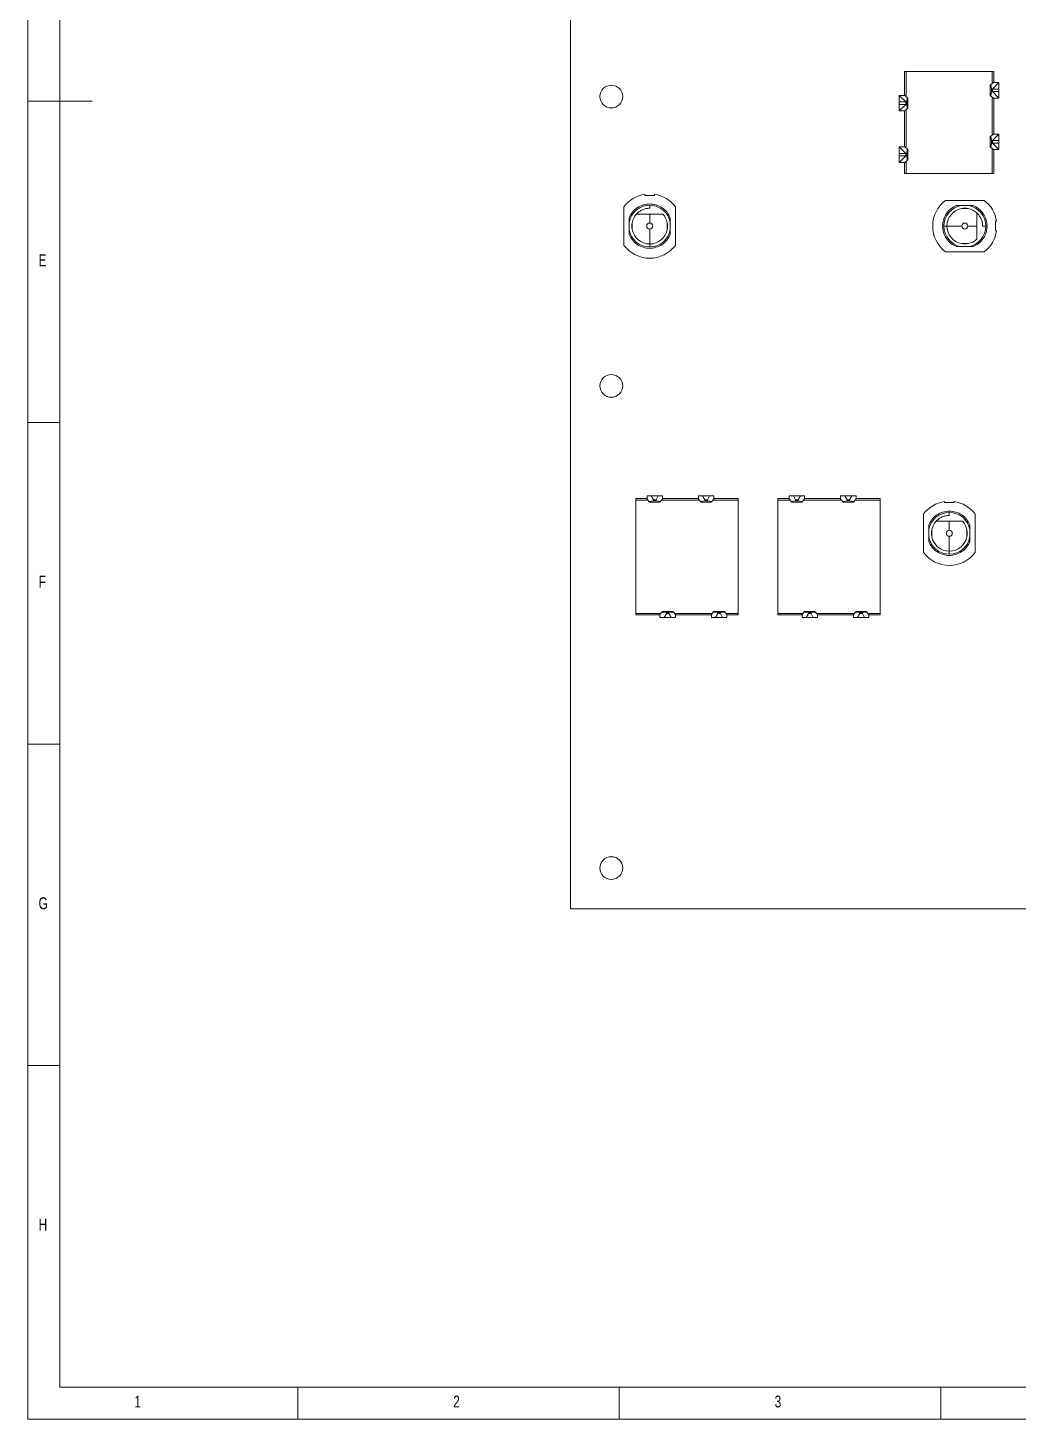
# Model space of a CAD drawing. Header units: millimetres. Extents: x 5 to 589, y 5 to 415.
# Drawn here: x 5 to 159, y 5 to 221.4 of the extents above; entities that cross this region are included whole.
import ezdxf

# ---------------------------------------------------------------- set-up
doc = ezdxf.new("R2010")
doc.units = ezdxf.units.MM
doc.styles.add('SLDTEXTSTYLE0', font='TXT', dxfattribs={"width": 0.75})

msp = doc.modelspace()

# ---------------------------------------------------------------- linework, layer by layer
at = {"color": 7, "linetype": 'Continuous', "lineweight": 0}
for p, q in [((5, 415), (5, 5)), ((10, 410), (10, 10)), ((5, 210), (15, 210)), ((10, 160), (5, 160)), ((5, 110), (10, 110)), ((10, 60), (5, 60)), ((10, 10), (399.05, 10)), ((47, 5), (47, 10)), ((97, 10), (97, 5)), ((147, 5), (147, 10)), ((5, 5), (589, 5))]:
    msp.add_line(p, q, dxfattribs=at)
at = {"color": 7, "linetype": 'Continuous', "lineweight": 15}
for p, q in [((89.41, 360.71), (89.41, 84.36)), ((141.35, 214.62), (141.35, 210.87)), ((141.6, 214.62), (141.35, 214.62)), ((141.6, 214.62), (141.6, 210.87)), ((155, 214.62), (141.6, 214.62)), ((155, 212.87), (155, 214.62)), ((155.25, 214.62), (155, 214.62)), ((155.25, 214.62), (155.25, 212.87)), ((154.7, 212.47), (154.82, 212.56)), ((154.7, 210.87), (154.7, 212.47)), ((155.2, 212.87), (154.82, 212.56)), ((154.82, 212.56), (154.88, 211.87)), ((155, 212.87), (155.2, 212.87)), ((156.05, 212.87), (155.05, 211.87)), ((155.2, 212.87), (156.05, 212.87)), ((156.05, 212.87), (156.05, 211.87)), ((140.55, 210.87), (141.4, 210.87)), ((141.55, 209.87), (140.55, 210.87)), ((140.55, 209.87), (140.55, 210.87)), ((141.78, 210.56), (141.4, 210.87)), ((141.4, 210.87), (141.6, 210.87)), ((141.72, 209.87), (141.78, 210.56)), ((141.78, 210.56), (141.9, 210.47)), ((141.9, 210.47), (141.9, 208.87)), ((154.82, 210.77), (154.7, 210.87)), ((154.88, 211.47), (154.82, 210.77)), ((154.82, 210.77), (155.2, 210.47)), ((154.88, 211.87), (154.88, 211.47)), ((155.05, 211.87), (154.88, 211.87)), ((154.88, 211.47), (155.05, 211.47)), ((155, 204.87), (155, 210.47)), ((155.2, 210.47), (155, 210.47)), ((155.05, 211.47), (155.05, 211.87)), ((156.05, 211.87), (155.05, 211.87)), ((155.05, 211.47), (156.05, 210.47)), ((155.05, 211.47), (156.05, 211.47)), ((156.05, 210.47), (155.2, 210.47)), ((155.25, 210.47), (155.25, 204.87)), ((156.05, 211.87), (156.05, 211.47)), ((156.05, 211.47), (156.05, 210.47)), ((140.55, 209.47), (140.55, 209.87)), ((141.55, 209.87), (140.55, 209.87)), ((140.55, 208.47), (140.55, 209.47)), ((140.55, 208.47), (141.55, 209.47)), ((140.55, 209.47), (141.55, 209.47)), ((141.4, 208.47), (140.55, 208.47)), ((141.35, 202.87), (141.35, 208.47)), ((141.78, 208.77), (141.4, 208.47)), ((141.6, 208.47), (141.4, 208.47)), ((141.72, 209.87), (141.55, 209.87)), ((141.55, 209.87), (141.55, 209.47)), ((141.55, 209.47), (141.72, 209.47)), ((141.6, 208.47), (141.6, 202.87)), ((141.72, 209.47), (141.72, 209.87)), ((141.78, 208.77), (141.72, 209.47)), ((141.9, 208.87), (141.78, 208.77)), ((154.7, 204.47), (154.82, 204.56)), ((154.7, 202.87), (154.7, 204.47)), ((155.2, 204.87), (154.82, 204.56)), ((154.82, 204.56), (154.88, 203.87)), ((154.88, 203.47), (154.82, 202.77)), ((154.88, 203.87), (154.88, 203.47)), ((155.05, 203.87), (154.88, 203.87)), ((154.88, 203.47), (155.05, 203.47)), ((155, 204.87), (155.2, 204.87)), ((156.05, 204.87), (155.05, 203.87)), ((155.05, 203.47), (155.05, 203.87)), ((156.05, 203.87), (155.05, 203.87)), ((155.05, 203.47), (156.05, 203.47)), ((155.05, 203.47), (156.05, 202.47)), ((155.2, 204.87), (156.05, 204.87)), ((156.05, 204.87), (156.05, 203.87)), ((156.05, 203.87), (156.05, 203.47)), ((156.05, 203.47), (156.05, 202.47)), ((141.55, 201.87), (140.55, 202.87)), ((140.55, 201.87), (140.55, 202.87)), ((140.55, 202.87), (141.4, 202.87)), ((140.55, 201.47), (140.55, 201.87)), ((141.55, 201.87), (140.55, 201.87)), ((140.55, 200.47), (141.55, 201.47)), ((140.55, 201.47), (141.55, 201.47)), ((140.55, 200.47), (140.55, 201.47)), ((141.4, 202.87), (141.78, 202.56)), ((141.4, 202.87), (141.6, 202.87)), ((141.72, 201.87), (141.55, 201.87)), ((141.55, 201.87), (141.55, 201.47)), ((141.55, 201.47), (141.72, 201.47)), ((141.72, 201.87), (141.78, 202.56)), ((141.72, 201.47), (141.72, 201.87)), ((141.78, 200.77), (141.72, 201.47)), ((141.78, 202.56), (141.9, 202.47)), ((141.9, 202.47), (141.9, 200.87)), ((154.82, 202.77), (154.7, 202.87)), ((155.2, 202.47), (154.82, 202.77)), ((155, 198.72), (155, 202.47)), ((155.2, 202.47), (155, 202.47)), ((156.05, 202.47), (155.2, 202.47)), ((155.25, 202.47), (155.25, 198.72)), ((141.4, 200.47), (140.55, 200.47)), ((141.35, 198.72), (141.35, 200.47)), ((141.4, 200.47), (141.78, 200.77)), ((141.6, 200.47), (141.4, 200.47)), ((141.6, 200.47), (141.6, 198.72)), ((141.9, 200.87), (141.78, 200.77)), ((141.35, 198.72), (141.6, 198.72)), ((141.6, 198.72), (155, 198.72)), ((155.25, 198.72), (155, 198.72)), ((100.98, 195.5), (100.98, 195.33)), ((102.48, 195.33), (100.98, 195.33)), ((102.48, 195.5), (102.48, 195.33)), ((97.73, 193.56), (97.73, 187.56)), ((101.73, 193.81), (101.73, 193.33)), ((105.73, 187.56), (105.73, 193.56)), ((153.75, 194.56), (147.75, 194.56)), ((101.73, 191.02), (101.73, 192.43)), ((147.97, 190.56), (147.5, 190.56)), ((147.97, 190.56), (150.28, 190.56)), ((151.21, 190.56), (152.62, 190.56)), ((154, 190.56), (153.52, 190.56)), ((155.69, 191.31), (155.52, 191.31)), ((155.52, 189.81), (155.52, 191.31)), ((101.73, 187.78), (101.73, 190.09)), ((155.69, 189.81), (155.52, 189.81)), ((101.73, 187.78), (101.73, 187.31)), ((147.75, 186.56), (153.75, 186.56)), ((99.57, 148.18), (101.32, 148.18)), ((99.57, 148.18), (99.57, 147.93)), ((99.57, 147.93), (99.57, 130.33)), ((101.32, 147.93), (99.57, 147.93)), ((101.32, 148.13), (101.32, 148.58)), ((101.32, 148.58), (101.97, 148.58)), ((101.62, 147.75), (101.32, 148.13)), ((101.32, 147.93), (101.32, 148.13)), ((101.62, 147.75), (102.32, 147.81)), ((101.72, 147.63), (101.62, 147.75)), ((103.32, 147.63), (101.72, 147.63)), ((101.97, 148.58), (102.32, 147.98)), ((101.97, 148.58), (103.06, 148.58)), ((102.72, 147.98), (102.32, 147.98)), ((102.32, 147.98), (102.32, 147.81)), ((102.32, 147.81), (102.72, 147.81)), ((102.72, 147.98), (103.06, 148.58)), ((102.72, 147.81), (102.72, 147.98)), ((102.72, 147.81), (103.41, 147.75)), ((103.06, 148.58), (103.72, 148.58)), ((103.41, 147.75), (103.32, 147.63)), ((103.41, 147.75), (103.72, 148.13)), ((103.72, 148.58), (103.72, 148.13)), ((103.72, 148.18), (109.32, 148.18)), ((103.72, 148.13), (103.72, 147.93)), ((109.32, 147.93), (103.72, 147.93)), ((109.32, 148.13), (109.32, 148.58)), ((109.32, 148.58), (109.97, 148.58)), ((109.62, 147.75), (109.32, 148.13)), ((109.32, 147.93), (109.32, 148.13)), ((109.62, 147.75), (110.32, 147.81)), ((109.72, 147.63), (109.62, 147.75)), ((111.32, 147.63), (109.72, 147.63)), ((109.97, 148.58), (110.32, 147.98)), ((109.97, 148.58), (111.06, 148.58)), ((110.72, 147.98), (110.32, 147.98)), ((110.32, 147.98), (110.32, 147.81)), ((110.32, 147.81), (110.72, 147.81)), ((110.72, 147.98), (111.06, 148.58)), ((110.72, 147.81), (110.72, 147.98)), ((110.72, 147.81), (111.41, 147.75)), ((111.06, 148.58), (111.72, 148.58)), ((111.41, 147.75), (111.32, 147.63)), ((111.72, 148.13), (111.41, 147.75)), ((111.72, 148.58), (111.72, 148.13)), ((111.72, 148.18), (115.47, 148.18)), ((111.72, 148.13), (111.72, 147.93)), ((115.47, 147.93), (111.72, 147.93)), ((115.47, 148.18), (115.47, 147.93)), ((115.47, 130.33), (115.47, 147.93)), ((121.68, 148.18), (123.43, 148.18)), ((121.68, 148.18), (121.68, 147.93)), ((121.68, 147.93), (121.68, 130.33)), ((123.43, 147.93), (121.68, 147.93)), ((123.43, 148.13), (123.43, 148.58)), ((123.43, 148.58), (124.08, 148.58)), ((123.73, 147.75), (123.43, 148.13)), ((123.43, 147.93), (123.43, 148.13)), ((123.73, 147.75), (124.43, 147.81)), ((123.83, 147.63), (123.73, 147.75)), ((125.43, 147.63), (123.83, 147.63)), ((124.08, 148.58), (124.43, 147.98)), ((124.08, 148.58), (125.17, 148.58)), ((124.43, 147.98), (124.43, 147.81)), ((124.83, 147.98), (124.43, 147.98)), ((124.43, 147.81), (124.83, 147.81)), ((124.83, 147.98), (125.17, 148.58)), ((124.83, 147.81), (124.83, 147.98)), ((124.83, 147.81), (125.52, 147.75)), ((125.17, 148.58), (125.83, 148.58)), ((125.52, 147.75), (125.43, 147.63)), ((125.52, 147.75), (125.83, 148.13)), ((125.83, 148.58), (125.83, 148.13)), ((125.83, 148.18), (131.43, 148.18)), ((125.83, 148.13), (125.83, 147.93)), ((131.43, 147.93), (125.83, 147.93)), ((131.43, 148.13), (131.43, 148.58)), ((131.43, 148.58), (132.08, 148.58)), ((131.73, 147.75), (131.43, 148.13)), ((131.43, 147.93), (131.43, 148.13)), ((131.73, 147.75), (132.43, 147.81)), ((131.83, 147.63), (131.73, 147.75)), ((133.43, 147.63), (131.83, 147.63)), ((132.08, 148.58), (132.43, 147.98)), ((132.08, 148.58), (133.17, 148.58)), ((132.83, 147.98), (132.43, 147.98)), ((132.43, 147.98), (132.43, 147.81)), ((132.43, 147.81), (132.83, 147.81)), ((132.83, 147.98), (133.17, 148.58)), ((132.83, 147.81), (132.83, 147.98)), ((132.83, 147.81), (133.52, 147.75)), ((133.17, 148.58), (133.83, 148.58)), ((133.52, 147.75), (133.43, 147.63)), ((133.83, 148.13), (133.52, 147.75)), ((133.83, 148.58), (133.83, 148.13)), ((133.83, 148.18), (137.58, 148.18)), ((133.83, 148.13), (133.83, 147.93)), ((137.58, 147.93), (133.83, 147.93)), ((137.58, 148.18), (137.58, 147.93)), ((137.58, 130.33), (137.58, 147.93)), ((147.59, 147.72), (147.59, 147.55)), ((149.09, 147.55), (147.59, 147.55)), ((149.09, 147.72), (149.09, 147.55)), ((144.34, 145.78), (144.34, 139.78)), ((148.34, 146.03), (148.34, 145.55)), ((152.34, 139.78), (152.34, 145.78)), ((148.34, 143.24), (148.34, 144.65)), ((148.34, 140), (148.34, 142.31)), ((148.34, 140), (148.34, 139.53)), ((99.57, 130.33), (103.32, 130.33)), ((99.57, 130.33), (99.57, 130.08)), ((99.57, 130.08), (103.32, 130.08)), ((103.62, 130.51), (103.32, 130.13)), ((103.32, 130.13), (103.32, 130.33)), ((103.32, 129.68), (103.32, 130.13)), ((103.62, 130.51), (103.72, 130.63)), ((104.32, 130.45), (103.62, 130.51)), ((103.72, 130.63), (105.32, 130.63)), ((104.32, 130.28), (103.97, 129.68)), ((104.72, 130.45), (104.32, 130.45)), ((104.32, 130.45), (104.32, 130.28)), ((104.32, 130.28), (104.72, 130.28)), ((105.41, 130.51), (104.72, 130.45)), ((104.72, 130.28), (104.72, 130.45)), ((105.06, 129.68), (104.72, 130.28)), ((105.32, 130.63), (105.41, 130.51)), ((105.41, 130.51), (105.72, 130.13)), ((105.72, 130.33), (111.32, 130.33)), ((105.72, 130.33), (105.72, 130.13)), ((105.72, 130.13), (105.72, 129.68)), ((111.32, 130.08), (105.72, 130.08)), ((111.32, 130.13), (111.62, 130.51)), ((111.32, 130.13), (111.32, 130.33)), ((111.32, 129.68), (111.32, 130.13)), ((111.62, 130.51), (111.72, 130.63)), ((112.32, 130.45), (111.62, 130.51)), ((111.72, 130.63), (113.32, 130.63)), ((112.32, 130.28), (111.97, 129.68)), ((112.72, 130.45), (112.32, 130.45)), ((112.32, 130.45), (112.32, 130.28)), ((112.32, 130.28), (112.72, 130.28)), ((113.41, 130.51), (112.72, 130.45)), ((112.72, 130.28), (112.72, 130.45)), ((113.06, 129.68), (112.72, 130.28)), ((113.32, 130.63), (113.41, 130.51)), ((113.41, 130.51), (113.72, 130.13)), ((113.72, 130.33), (115.47, 130.33)), ((113.72, 130.33), (113.72, 130.13)), ((113.72, 130.13), (113.72, 129.68)), ((115.47, 130.08), (113.72, 130.08)), ((115.47, 130.08), (115.47, 130.33)), ((121.68, 130.33), (125.43, 130.33)), ((121.68, 130.33), (121.68, 130.08)), ((121.68, 130.08), (125.43, 130.08)), ((125.73, 130.51), (125.43, 130.13)), ((125.43, 130.13), (125.43, 130.33)), ((125.43, 129.68), (125.43, 130.13)), ((125.73, 130.51), (125.83, 130.63)), ((126.43, 130.45), (125.73, 130.51)), ((125.83, 130.63), (127.43, 130.63)), ((126.43, 130.28), (126.08, 129.68)), ((126.83, 130.45), (126.43, 130.45)), ((126.43, 130.45), (126.43, 130.28)), ((126.43, 130.28), (126.83, 130.28)), ((127.52, 130.51), (126.83, 130.45)), ((126.83, 130.28), (126.83, 130.45)), ((127.17, 129.68), (126.83, 130.28)), ((127.43, 130.63), (127.52, 130.51)), ((127.52, 130.51), (127.83, 130.13)), ((127.83, 130.33), (133.43, 130.33)), ((127.83, 130.33), (127.83, 130.13)), ((127.83, 130.13), (127.83, 129.68)), ((133.43, 130.08), (127.83, 130.08)), ((133.43, 130.13), (133.73, 130.51)), ((133.43, 130.13), (133.43, 130.33)), ((133.43, 129.68), (133.43, 130.13)), ((133.73, 130.51), (133.83, 130.63)), ((134.43, 130.45), (133.73, 130.51)), ((133.83, 130.63), (135.43, 130.63)), ((134.43, 130.28), (134.08, 129.68)), ((134.83, 130.45), (134.43, 130.45)), ((134.43, 130.45), (134.43, 130.28)), ((134.43, 130.28), (134.83, 130.28)), ((135.52, 130.51), (134.83, 130.45)), ((134.83, 130.28), (134.83, 130.45)), ((135.17, 129.68), (134.83, 130.28)), ((135.43, 130.63), (135.52, 130.51)), ((135.52, 130.51), (135.83, 130.13)), ((135.83, 130.33), (137.58, 130.33)), ((135.83, 130.33), (135.83, 130.13)), ((135.83, 130.13), (135.83, 129.68)), ((137.58, 130.08), (135.83, 130.08)), ((137.58, 130.08), (137.58, 130.33)), ((103.97, 129.68), (103.32, 129.68)), ((105.06, 129.68), (103.97, 129.68)), ((105.72, 129.68), (105.06, 129.68)), ((111.97, 129.68), (111.32, 129.68)), ((113.06, 129.68), (111.97, 129.68)), ((113.72, 129.68), (113.06, 129.68)), ((126.08, 129.68), (125.43, 129.68)), ((127.17, 129.68), (126.08, 129.68)), ((127.83, 129.68), (127.17, 129.68)), ((134.08, 129.68), (133.43, 129.68)), ((135.17, 129.68), (134.08, 129.68)), ((135.83, 129.68), (135.17, 129.68)), ((89.41, 84.36), (521.21, 84.36))]:
    msp.add_line(p, q, dxfattribs=at)
for centre in [(95.76, 210.71), (95.76, 165.71), (95.76, 90.71)]:
    msp.add_circle(centre, 1.77, dxfattribs=at)
for centre, radius, start, end in [((101.73, 190.56), 5, 98.6269, 143.1301), ((101.73, 190.56), 5, 36.8699, 81.3731), ((101.73, 190.56), 3.25, 90, 169.9367), ((101.73, 190.56), 3.25, 10.0633, 90), ((150.75, 190.56), 5, 126.8699, 233.1301), ((150.75, 190.56), 3.25, 100.0633, 180), ((150.75, 190.56), 2.78, 100.8929, 180), ((150.75, 190.56), 2.78, 79.1067, 100.8938), ((150.75, 190.56), 2.78, 47.4934, 79.1071), ((150.75, 190.56), 3.25, 0, 79.9367), ((150.75, 190.56), 5, 8.6269, 53.1301), ((101.73, 190.56), 2.78, 169.1067, 190.8938), ((101.73, 190.56), 2.78, 137.4934, 169.1071), ((101.73, 190.56), 0.465, 90, 270), ((101.73, 190.56), 0.465, 270, 90), ((101.73, 190.56), 2.78, 10.8932, 42.5066), ((101.73, 190.56), 2.78, 349.1068, 10.8929), ((150.75, 190.56), 3.25, 180, 259.9367), ((150.75, 190.56), 2.78, 180, 259.1071), ((150.75, 190.56), 0.465, 0, 180), ((150.75, 190.56), 0.465, 180, 0), ((150.75, 190.56), 3.25, 280.0633, 0), ((101.73, 190.56), 3.25, 190.0633, 270), ((101.73, 190.56), 2.78, 190.8929, 270), ((101.73, 190.56), 2.78, 270, 349.1071), ((101.73, 190.56), 3.25, 270, 349.9367), ((150.75, 190.56), 2.78, 280.8932, 312.5066), ((150.75, 190.56), 5, 306.8699, 351.3731), ((101.73, 190.56), 5, 216.8699, 323.1301), ((150.75, 190.56), 2.78, 259.1068, 280.8929), ((148.34, 142.78), 5, 98.6269, 143.1301), ((148.34, 142.78), 5, 36.8699, 81.3731), ((148.34, 142.78), 3.25, 90, 169.9367), ((148.34, 142.78), 3.25, 10.0633, 90), ((148.34, 142.78), 2.78, 169.1067, 190.8938), ((148.34, 142.78), 2.78, 137.4934, 169.1071), ((148.34, 142.78), 0.465, 90, 270), ((148.34, 142.78), 0.465, 270, 90), ((148.34, 142.78), 2.78, 10.8932, 42.5066), ((148.34, 142.78), 2.78, 349.1068, 10.8929), ((148.34, 142.78), 3.25, 190.0633, 270), ((148.34, 142.78), 2.78, 190.8929, 270), ((148.34, 142.78), 2.78, 270, 349.1071), ((148.34, 142.78), 3.25, 270, 349.9367), ((148.34, 142.78), 5, 216.8699, 323.1301)]:
    msp.add_arc(centre, radius, start, end, dxfattribs=at)
for points, knots in [([(98.53, 191.85), (98.68, 192.15), (98.99, 192.76), (99.77, 193.46), (100.71, 193.92), (101.4, 193.98), (101.73, 194.01)], [0, 0, 0, 0, 0.244391, 0.499999, 0.755608, 1, 1, 1, 1]), ([(101.73, 193.33), (101.53, 193.32), (101.15, 193.3), (100.6, 193.11), (100.09, 192.83), (99.82, 192.57), (99.68, 192.43)], [0, 0, 0, 0, 0.249998, 0.5, 0.750002, 1, 1, 1, 1]), ([(101.73, 194.01), (102.07, 193.98), (102.75, 193.92), (103.69, 193.46), (104.47, 192.76), (104.78, 192.15), (104.93, 191.85)], [0, 0, 0, 0, 0.244423, 0.5, 0.755575, 1, 1, 1, 1]), ([(149.46, 187.36), (149.16, 187.51), (148.55, 187.82), (147.84, 188.6), (147.4, 189.54), (147.25, 190.56), (147.4, 191.58), (147.84, 192.52), (148.55, 193.3), (149.16, 193.61), (149.46, 193.76)], [0, 0, 0, 0, 0.122204, 0.25, 0.377796, 0.5, 0.622204, 0.75, 0.877796, 1, 1, 1, 1]), ([(150.18, 193.76), (150.18, 193.76), (150.18, 193.76), (150.17, 193.76), (150.12, 193.76), (149.93, 193.76), (149.69, 193.76), (149.5, 193.76), (149.46, 193.76)], [0, 0, 0, 0, 0.01693, 0.039292, 0.081692, 0.236189, 0.852161, 1, 1, 1, 1]), ([(151.31, 193.76), (151.14, 193.76), (150.79, 193.76), (150.39, 193.76), (150.2, 193.76), (150.18, 193.76)], [0, 0, 0, 0, 0.469089, 0.939612, 1, 1, 1, 1]), ([(151.27, 193.28), (150.98, 193.28), (150.63, 193.28), (150.28, 193.28), (150.22, 193.28)], [0, 0, 0, 0, 0.821499, 1, 1, 1, 1]), ([(152.04, 193.76), (151.9, 193.76), (151.73, 193.76), (151.53, 193.76), (151.45, 193.76), (151.4, 193.76), (151.36, 193.76), (151.33, 193.76), (151.32, 193.76), (151.31, 193.76), (151.31, 193.76), (151.31, 193.76)], [0, 0, 0, 0, 0.521936, 0.674714, 0.779635, 0.851722, 0.901665, 0.95457, 0.975884, 0.993093, 1, 1, 1, 1]), ([(152.04, 193.76), (152.34, 193.61), (152.95, 193.3), (153.65, 192.51), (154.11, 191.57), (154.17, 190.89), (154.2, 190.55)], [0, 0, 0, 0, 0.244389, 0.5, 0.75561, 1, 1, 1, 1]), ([(152.62, 190.56), (152.62, 190.75), (152.62, 191.26), (152.62, 191.94), (152.62, 192.39), (152.62, 192.6)], [0, 0, 0, 0, 0.246525, 0.638139, 1, 1, 1, 1]), ([(153.52, 190.56), (153.51, 190.75), (153.49, 191.13), (153.3, 191.68), (153.02, 192.19), (152.76, 192.47), (152.62, 192.6)], [0, 0, 0, 0, 0.25, 0.5, 0.75, 1, 1, 1, 1]), ([(98.53, 191.85), (98.53, 191.71), (98.53, 191.54), (98.53, 191.35), (98.53, 191.27), (98.53, 191.21), (98.53, 191.17), (98.53, 191.15), (98.53, 191.13), (98.53, 191.13), (98.53, 191.13), (98.53, 191.13)], [0, 0, 0, 0, 0.5219298, 0.6747045, 0.7796344, 0.8517308, 0.9016661, 0.9545642, 0.9758809, 0.9930947, 1, 1, 1, 1]), ([(98.53, 191.13), (98.53, 190.95), (98.53, 190.6), (98.53, 190.21), (98.53, 190.01), (98.53, 189.99)], [0, 0, 0, 0, 0.469099, 0.939612, 1, 1, 1, 1]), ([(99, 191.08), (99, 190.79), (99, 190.44), (99, 190.1), (99, 190.03)], [0, 0, 0, 0, 0.821496, 1, 1, 1, 1]), ([(101.73, 192.43), (101.53, 192.43), (101.03, 192.43), (100.35, 192.43), (99.9, 192.43), (99.68, 192.43)], [0, 0, 0, 0, 0.246521, 0.63814, 1, 1, 1, 1]), ([(103.77, 192.43), (103.33, 192.43), (102.73, 192.43), (101.94, 192.43), (101.73, 192.43)], [0, 0, 0, 0, 0.725753, 1, 1, 1, 1]), ([(104.45, 190.03), (104.45, 190.32), (104.45, 190.68), (104.45, 191.02), (104.45, 191.08)], [0, 0, 0, 0, 0.821487, 1, 1, 1, 1]), ([(104.93, 191.85), (104.93, 191.71), (104.93, 191.54), (104.93, 191.35), (104.93, 191.27), (104.93, 191.21), (104.93, 191.17), (104.93, 191.15), (104.93, 191.13), (104.93, 191.13), (104.93, 191.13), (104.93, 191.13)], [0, 0, 0, 0, 0.5219298, 0.6747045, 0.7796344, 0.8517308, 0.9016661, 0.9545642, 0.9758809, 0.9930947, 1, 1, 1, 1]), ([(104.93, 191.13), (104.93, 190.95), (104.93, 190.6), (104.93, 190.21), (104.93, 190.01), (104.93, 189.99)], [0, 0, 0, 0, 0.469099, 0.939612, 1, 1, 1, 1]), ([(154.2, 190.55), (154.17, 190.22), (154.11, 189.54), (153.64, 188.6), (152.95, 187.82), (152.33, 187.51), (152.04, 187.36)], [0, 0, 0, 0, 0.244424, 0.5, 0.755576, 1, 1, 1, 1]), ([(152.62, 188.51), (152.62, 188.95), (152.62, 189.55), (152.62, 190.34), (152.62, 190.56)], [0, 0, 0, 0, 0.725757, 1, 1, 1, 1]), ([(98.53, 189.99), (98.53, 189.99), (98.53, 189.99), (98.53, 189.98), (98.53, 189.93), (98.53, 189.74), (98.53, 189.5), (98.53, 189.31), (98.53, 189.27)], [0, 0, 0, 0, 0.01693, 0.039302, 0.081695, 0.236196, 0.85216, 1, 1, 1, 1]), ([(104.93, 189.27), (104.78, 188.97), (104.47, 188.36), (103.68, 187.66), (102.74, 187.21), (101.73, 187.06), (100.71, 187.21), (99.77, 187.66), (98.99, 188.36), (98.68, 188.97), (98.53, 189.27)], [0, 0, 0, 0, 0.122203, 0.250001, 0.377797, 0.500001, 0.622203, 0.749999, 0.877797, 1, 1, 1, 1]), ([(104.93, 189.99), (104.93, 189.99), (104.93, 189.99), (104.93, 189.98), (104.93, 189.93), (104.93, 189.74), (104.93, 189.5), (104.93, 189.31), (104.93, 189.27)], [0, 0, 0, 0, 0.01693, 0.039302, 0.081695, 0.236196, 0.85216, 1, 1, 1, 1]), ([(150.18, 187.36), (150.18, 187.36), (150.18, 187.36), (150.17, 187.36), (150.12, 187.36), (149.93, 187.36), (149.69, 187.36), (149.5, 187.36), (149.46, 187.36)], [0, 0, 0, 0, 0.01693, 0.039292, 0.081692, 0.236189, 0.852161, 1, 1, 1, 1]), ([(151.31, 187.36), (151.14, 187.36), (150.79, 187.36), (150.39, 187.36), (150.2, 187.36), (150.18, 187.36)], [0, 0, 0, 0, 0.469089, 0.939612, 1, 1, 1, 1]), ([(150.22, 187.83), (150.51, 187.83), (150.87, 187.83), (151.21, 187.83), (151.27, 187.83)], [0, 0, 0, 0, 0.821487, 1, 1, 1, 1]), ([(152.04, 187.36), (151.9, 187.36), (151.73, 187.36), (151.53, 187.36), (151.45, 187.36), (151.4, 187.36), (151.36, 187.36), (151.33, 187.36), (151.32, 187.36), (151.31, 187.36), (151.31, 187.36), (151.31, 187.36)], [0, 0, 0, 0, 0.521936, 0.674714, 0.779635, 0.851722, 0.901665, 0.95457, 0.975884, 0.993093, 1, 1, 1, 1]), ([(145.14, 144.07), (145.29, 144.37), (145.6, 144.98), (146.38, 145.68), (147.32, 146.14), (148.01, 146.2), (148.34, 146.23)], [0, 0, 0, 0, 0.24439, 0.499999, 0.755612, 1, 1, 1, 1]), ([(148.34, 145.55), (148.14, 145.54), (147.76, 145.52), (147.21, 145.33), (146.7, 145.05), (146.43, 144.79), (146.29, 144.65)], [0, 0, 0, 0, 0.250003, 0.500005, 0.75, 1, 1, 1, 1]), ([(148.34, 146.23), (148.68, 146.2), (149.36, 146.14), (150.3, 145.68), (151.08, 144.98), (151.39, 144.37), (151.54, 144.07)], [0, 0, 0, 0, 0.244423, 0.5, 0.755577, 1, 1, 1, 1]), ([(145.14, 144.07), (145.14, 143.93), (145.14, 143.76), (145.14, 143.57), (145.14, 143.49), (145.14, 143.43), (145.14, 143.39), (145.14, 143.37), (145.14, 143.35), (145.14, 143.35), (145.14, 143.35), (145.14, 143.35)], [0, 0, 0, 0, 0.521936, 0.674705, 0.779635, 0.85173, 0.901665, 0.954563, 0.975883, 0.993095, 1, 1, 1, 1]), ([(145.14, 143.35), (145.14, 143.17), (145.14, 142.82), (145.14, 142.43), (145.14, 142.23), (145.14, 142.21)], [0, 0, 0, 0, 0.469102, 0.939612, 1, 1, 1, 1]), ([(145.61, 143.3), (145.61, 143.01), (145.61, 142.66), (145.61, 142.32), (145.61, 142.25)], [0, 0, 0, 0, 0.821499, 1, 1, 1, 1]), ([(148.34, 144.65), (148.14, 144.65), (147.64, 144.65), (146.96, 144.65), (146.51, 144.65), (146.29, 144.65)], [0, 0, 0, 0, 0.246526, 0.638137, 1, 1, 1, 1]), ([(150.38, 144.65), (149.94, 144.65), (149.34, 144.65), (148.55, 144.65), (148.34, 144.65)], [0, 0, 0, 0, 0.725758, 1, 1, 1, 1]), ([(151.06, 142.25), (151.06, 142.54), (151.06, 142.9), (151.06, 143.24), (151.06, 143.3)], [0, 0, 0, 0, 0.821487, 1, 1, 1, 1]), ([(151.54, 144.07), (151.54, 143.93), (151.54, 143.76), (151.54, 143.57), (151.54, 143.49), (151.54, 143.43), (151.54, 143.39), (151.54, 143.37), (151.54, 143.35), (151.54, 143.35), (151.54, 143.35), (151.54, 143.35)], [0, 0, 0, 0, 0.521936, 0.674705, 0.779635, 0.85173, 0.901665, 0.954563, 0.975883, 0.993095, 1, 1, 1, 1]), ([(151.54, 143.35), (151.54, 143.17), (151.54, 142.82), (151.54, 142.43), (151.54, 142.23), (151.54, 142.21)], [0, 0, 0, 0, 0.469102, 0.939612, 1, 1, 1, 1]), ([(145.14, 142.21), (145.14, 142.21), (145.14, 142.21), (145.14, 142.2), (145.14, 142.15), (145.14, 141.96), (145.14, 141.72), (145.14, 141.53), (145.14, 141.49)], [0, 0, 0, 0, 0.01693, 0.039301, 0.081695, 0.236199, 0.852151, 1, 1, 1, 1]), ([(151.54, 141.49), (151.39, 141.19), (151.08, 140.58), (150.29, 139.88), (149.35, 139.43), (148.34, 139.28), (147.32, 139.43), (146.38, 139.88), (145.6, 140.58), (145.29, 141.19), (145.14, 141.49)], [0, 0, 0, 0, 0.122203, 0.250001, 0.377796, 0.499999, 0.622204, 0.749999, 0.877797, 1, 1, 1, 1]), ([(151.54, 142.21), (151.54, 142.21), (151.54, 142.21), (151.54, 142.2), (151.54, 142.15), (151.54, 141.96), (151.54, 141.72), (151.54, 141.53), (151.54, 141.49)], [0, 0, 0, 0, 0.01693, 0.039301, 0.081695, 0.236199, 0.852151, 1, 1, 1, 1])]:
    msp.add_open_spline(points, degree=3, knots=knots, dxfattribs=at)

# ---------------------------------------------------------------- texts
at = {"color": 7, "linetype": 'Continuous', "lineweight": 0, "char_height": 1.85, "attachment_point": 1, "style": 'SLDTEXTSTYLE0'}
for s, insert in [('E', (6.67, 186.17)), ('F', (6.67, 136.17)), ('G', (6.67, 86.17)), ('H', (6.67, 36.17)), ('1', (21.58, 8.67)), ('2', (71.17, 8.67)), ('3', (121.17, 8.67))]:
    msp.add_mtext(s, dxfattribs=dict(at, insert=insert))

doc.saveas('drawing.dxf')
